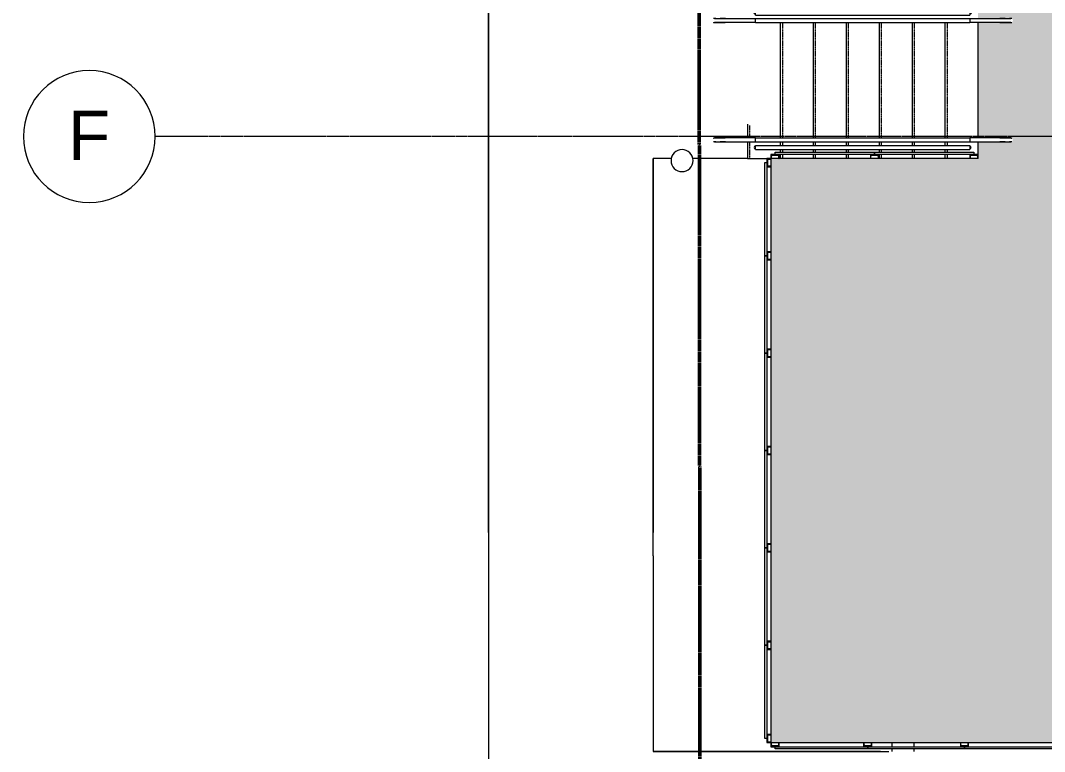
# Model space of a CAD drawing. Header units: inches. Extents: x -4235 to -464, y 9706 to 12463.
# Drawn here: x -4234.8 to -3861.6, y 9943.2 to 10209.4 of the extents above; entities that cross this region are included whole.
import ezdxf

# ---------------------------------------------------------------- set-up
doc = ezdxf.new("R2010")
doc.units = ezdxf.units.IN
doc.header["$MEASUREMENT"] = 0
for name, pattern in [('Double Dash 3_8_', [1, 0.375, -0.125, 0.125, -0.125, 0.125, -0.125]), ('Grid Line 1_2_', [0.875, 0.5, -0.125, 0.125, -0.125]), ('Overhead 1_16_', [0.101562, 0.0625, -0.039062])]:
    doc.linetypes.add(name, pattern=pattern)
for name, color, linetype, lineweight in [('0-1', 7, 'Continuous', 5), ('A-FLOR-4', 192, 'Continuous', 9), ('A-FLOR-HRAL', 11, 'Continuous', 9), ('A-FLOR-PATT-2', 9, 'Continuous', 9), ('A-GLAZ-CURT', 52, 'Continuous', 9), ('A-GLAZ-CWMG', 51, 'Continuous', 9), ('C-PROP-LINE', 91, 'Double Dash 3_8_', 50), ('C-TOPO-2', 250, 'Continuous', 9), ('E-LITE-EQPM', 33, 'Continuous', 9), ('S-GRID-1', 1, 'Grid Line 1_2_', 9), ('S-GRID-IDEN', 1, 'Continuous', 9), ('S-STRS', 31, 'Continuous', 9), ('S-STRS-5', 31, 'Overhead 1_16_', 9)]:
    doc.layers.add(name, color=color, linetype=linetype, lineweight=lineweight)
doc.styles.add('Arial_1', font='arial.ttf', dxfattribs={"height": 18})

# ---------------------------------------------------------------- blocks, each defined once
blk = doc.blocks.new('CTR  - Topography_rvt-1-BACKGROUND - 1ST FLOOR')
at = {"layer": 'C-TOPO-2'}
for p, q in [((-4064.23, 10230.78), (-4064.23, 10199.67)), ((-4064.23, 10199.67), (-4064.23, 10230.78)), ((-4064.23, 10199.67), (-4064.23, 10106.95)), ((-4064.23, 10106.95), (-4064.23, 10199.67)), ((-3997.61, 10159.19), (-4004.23, 10159.19)), ((-4004.23, 10028.36), (-4004.23, 10159.19)), ((-3997.61, 10159.19), (-4004.23, 10159.19)), ((-4004.23, 10159.19), (-4004.23, 10028.36)), ((-3969.92, 10159.19), (-3989.82, 10159.19)), ((-3969.92, 10159.19), (-3989.82, 10159.19)), ((-4064.23, 10106.95), (-4064.23, 10022.96)), ((-4064.23, 10022.96), (-4064.23, 10106.95)), ((-4004.23, 10028.36), (-4004.23, 10022.96)), ((-4004.23, 10022.96), (-4004.23, 10028.36)), ((-4064.23, 10022.96), (-4064.23, 9932.52)), ((-4064.23, 10022.96), (-4064.23, 9932.52)), ((-4004.23, 10014.41), (-4004.23, 10022.96)), ((-4004.23, 10014.41), (-4004.23, 10022.96)), ((-4004.23, 10014.41), (-4004.23, 9943.19)), ((-4004.23, 10014.41), (-4004.23, 9943.19)), ((-3917.32, 9946.44), (-3917.32, 9946.04)), ((-3917.32, 9946.04), (-3917.32, 9944.94)), ((-3917.32, 9944.19), (-3917.32, 9943.19)), ((-3909.32, 9946.44), (-3909.32, 9944.94)), ((-3909.32, 9944.19), (-3909.32, 9943.19)), ((-3993.16, 9943.19), (-4004.23, 9943.19)), ((-4004.23, 9943.19), (-3993.16, 9943.19)), ((-3993.16, 9943.19), (-3921.46, 9943.19)), ((-3921.46, 9943.19), (-3993.16, 9943.19)), ((-3921.46, 9943.19), (-3918.32, 9943.19)), ((-3921.46, 9943.19), (-3918.32, 9943.19))]:
    blk.add_line(p, q, dxfattribs=at)
blk = doc.blocks.new('Pathway_Cooper_McGraw-Edison _BSC-BRC_Round - Pathway_Cooper_McGraw-Edison _BSC-BRC_Round-2028611-BACKGROUND - 1ST FLOOR')
at = {"layer": 'E-LITE-EQPM'}
for start, end in [(360, 180), (180, 360)]:
    blk.add_arc((0, 0), 4, start, end, dxfattribs=at)
blk = doc.blocks.new('Railing - 1_-2835141-BACKGROUND - 1ST FLOOR')
at = {"layer": 'A-FLOR-HRAL'}
for p, q in [((2, 11), (2, 0)), ((3.5, 0), (3.5, 11))]:
    blk.add_line(p, q, dxfattribs=at)
at = {"layer": 'A-FLOR-HRAL', "flags": 128}
for points in [[(2, 15), (2, 15.03), (2, 15.06), (2.01, 15.09), (2.01, 15.12), (2.01, 15.15), (2.02, 15.18), (2.03, 15.21), (2.04, 15.24), (2.05, 15.26), (2.06, 15.29), (2.07, 15.32), (2.08, 15.35)], [(2, 15), (2, 15), (2, 14.99), (2, 14.97), (2, 14.95), (2, 14.92), (2, 14.89), (2, 14.84), (2, 14.8), (2, 14.74), (2, 14.68), (2, 14.62), (2, 14.55), (2, 14.47), (2, 14.39), (2, 14.3), (2, 14.21), (2, 14.11), (2, 14.01), (2, 13.9), (2, 13.79), (2, 13.67), (2, 13.55), (2, 13.42), (2, 13.29), (2, 13.16), (2, 13.02), (2, 12.89), (2, 12.74), (2, 12.6), (2, 12.45), (2, 12.3), (2, 12.15), (2, 11.99), (2, 11.84), (2, 11.68), (2, 11.52), (2, 11.36), (2, 11.2), (2, 11.04), (2, 11)], [(2, 14.53), (2, 14.6), (2, 14.67), (2, 14.73), (2, 14.78), (2, 14.83), (2, 14.87), (2, 14.91), (2, 14.94), (2, 14.97), (2, 14.98), (2, 14.99), (2, 15), (2, 15)], [(3.41, 15.35), (3.43, 15.33), (3.44, 15.3), (3.45, 15.27), (3.46, 15.24), (3.47, 15.22), (3.48, 15.19), (3.48, 15.16), (3.49, 15.13), (3.49, 15.1), (3.5, 15.07), (3.5, 15.04), (3.5, 15.01), (3.5, 15)], [(3.5, 11), (3.5, 11.16), (3.5, 11.32), (3.5, 11.48), (3.5, 11.64), (3.5, 11.79), (3.5, 11.95), (3.5, 12.11), (3.5, 12.26), (3.5, 12.41), (3.5, 12.56), (3.5, 12.7), (3.5, 12.85), (3.5, 12.99), (3.5, 13.12), (3.5, 13.26), (3.5, 13.39), (3.5, 13.52), (3.5, 13.64), (3.5, 13.76), (3.5, 13.87), (3.5, 13.98), (3.5, 14.08), (3.5, 14.18), (3.5, 14.28), (3.5, 14.37), (3.5, 14.45), (3.5, 14.53), (3.5, 14.6), (3.5, 14.67), (3.5, 14.73), (3.5, 14.78), (3.5, 14.83), (3.5, 14.87), (3.5, 14.91), (3.5, 14.94), (3.5, 14.97), (3.5, 14.98), (3.5, 14.99), (3.5, 15), (3.5, 15)], [(3.5, 15), (3.5, 15), (3.5, 14.99), (3.5, 14.97), (3.5, 14.95), (3.5, 14.92), (3.5, 14.89), (3.5, 14.84), (3.5, 14.8), (3.5, 14.74), (3.5, 14.68), (3.5, 14.62), (3.5, 14.55), (3.5, 14.47), (3.5, 14.39), (3.5, 14.3), (3.5, 14.21), (3.5, 14.11), (3.5, 14.01), (3.5, 13.9), (3.5, 13.79), (3.5, 13.67), (3.5, 13.55), (3.5, 13.42), (3.5, 13.29), (3.5, 13.16), (3.5, 13.02), (3.5, 12.89), (3.5, 12.74), (3.5, 12.6), (3.5, 12.45), (3.5, 12.3), (3.5, 12.15), (3.5, 11.99), (3.5, 11.84), (3.5, 11.68), (3.5, 11.52), (3.5, 11.36), (3.5, 11.2), (3.5, 11.04)], [(2, 11), (2, 11.16), (2, 11.32), (2, 11.48), (2, 11.64), (2, 11.79), (2, 11.95), (2, 12.11), (2, 12.26), (2, 12.41), (2, 12.56), (2, 12.7), (2, 12.85), (2, 12.94)]]:
    blk.add_lwpolyline(points, dxfattribs=at)
at = {"layer": 'A-FLOR-HRAL'}
blk.add_arc((0, 0), 0.5, 360, 180, dxfattribs=at)
blk = doc.blocks.new('Railing - 1_-2853447-BACKGROUND - 1ST FLOOR')
at = {"layer": 'A-FLOR-HRAL'}
for p, q in [((2, 0), (2, -11)), ((3.5, -11), (3.5, 0))]:
    blk.add_line(p, q, dxfattribs=at)
at = {"layer": 'A-FLOR-HRAL', "flags": 128}
for points in [[(2, -11), (2, -11.16), (2, -11.32), (2, -11.48), (2, -11.64), (2, -11.79), (2, -11.95), (2, -12.11), (2, -12.26), (2, -12.41), (2, -12.56), (2, -12.7), (2, -12.85), (2, -12.99), (2, -13.12), (2, -13.26), (2, -13.39), (2, -13.52), (2, -13.64), (2, -13.76), (2, -13.87), (2, -13.98), (2, -14.08), (2, -14.18), (2, -14.28), (2, -14.37), (2, -14.45), (2, -14.53), (2, -14.6), (2, -14.67), (2, -14.73), (2, -14.78), (2, -14.83), (2, -14.87), (2, -14.91), (2, -14.94), (2, -14.97), (2, -14.98), (2, -14.99), (2, -15), (2, -15)], [(2, -12.94), (2, -12.89), (2, -12.74), (2, -12.6), (2, -12.45), (2, -12.3), (2, -12.15), (2, -11.99), (2, -11.84), (2, -11.68), (2, -11.52), (2, -11.36), (2, -11.2), (2, -11.04)], [(3.5, -11), (3.5, -11.16), (3.5, -11.32), (3.5, -11.48), (3.5, -11.64), (3.5, -11.79), (3.5, -11.95), (3.5, -12.11), (3.5, -12.26), (3.5, -12.41), (3.5, -12.56), (3.5, -12.7), (3.5, -12.85), (3.5, -12.99), (3.5, -13.12), (3.5, -13.26), (3.5, -13.39), (3.5, -13.52), (3.5, -13.64), (3.5, -13.76), (3.5, -13.87), (3.5, -13.98), (3.5, -14.08), (3.5, -14.18), (3.5, -14.28), (3.5, -14.37), (3.5, -14.45), (3.5, -14.53), (3.5, -14.6), (3.5, -14.67), (3.5, -14.73), (3.5, -14.78), (3.5, -14.83), (3.5, -14.87), (3.5, -14.91), (3.5, -14.94), (3.5, -14.97), (3.5, -14.98), (3.5, -14.99), (3.5, -15), (3.5, -15)], [(3.5, -15), (3.5, -15), (3.5, -14.99), (3.5, -14.97), (3.5, -14.95), (3.5, -14.92), (3.5, -14.89), (3.5, -14.84), (3.5, -14.8), (3.5, -14.74), (3.5, -14.68), (3.5, -14.62), (3.5, -14.55), (3.5, -14.47), (3.5, -14.39), (3.5, -14.3), (3.5, -14.21), (3.5, -14.11), (3.5, -14.01), (3.5, -13.9), (3.5, -13.79), (3.5, -13.67), (3.5, -13.55), (3.5, -13.42), (3.5, -13.29), (3.5, -13.16), (3.5, -13.02), (3.5, -12.89), (3.5, -12.74), (3.5, -12.6), (3.5, -12.45), (3.5, -12.3), (3.5, -12.15), (3.5, -11.99), (3.5, -11.84), (3.5, -11.68), (3.5, -11.52), (3.5, -11.36), (3.5, -11.2), (3.5, -11.04), (3.5, -11)], [(2, -15), (2, -15), (2, -14.99), (2, -14.97), (2, -14.95), (2, -14.92), (2, -14.89), (2, -14.84), (2, -14.8), (2, -14.74), (2, -14.68), (2, -14.62), (2, -14.55), (2, -14.5)], [(2.07, -15.33), (2.06, -15.3), (2.05, -15.27), (2.04, -15.24), (2.03, -15.22), (2.02, -15.19), (2.02, -15.16), (2.01, -15.13), (2.01, -15.1), (2, -15.07), (2, -15.04), (2, -15.01), (2, -15)], [(3.5, -15), (3.5, -15.03), (3.5, -15.06), (3.49, -15.09), (3.49, -15.12), (3.49, -15.15), (3.48, -15.18), (3.47, -15.21), (3.46, -15.24), (3.45, -15.26), (3.44, -15.29), (3.43, -15.32), (3.42, -15.35)]]:
    blk.add_lwpolyline(points, dxfattribs=at)
at = {"layer": 'A-FLOR-HRAL'}
blk.add_arc((0, 0), 0.5, 180, 360, dxfattribs=at)
blk = doc.blocks.new('Railing - Railing-2750314-BACKGROUND - 1ST FLOOR')
at = {"layer": 'A-FLOR-HRAL'}
for p, q in [((-3966.92, 10166.69), (-3888.92, 10166.69)), ((-3966.92, 10165.19), (-3966.92, 10166.69)), ((-3966.92, 10165.19), (-3888.92, 10165.19)), ((-3966.92, 10163.94), (-3888.92, 10163.94)), ((-3966.92, 10162.44), (-3966.92, 10163.94)), ((-3888.92, 10166.69), (-3888.92, 10165.19)), ((-3888.92, 10163.94), (-3888.92, 10162.44)), ((-3966.92, 10162.44), (-3888.92, 10162.44))]:
    blk.add_line(p, q, dxfattribs=at)
at = {"rotation": 90}
for name, p in [('Railing - 1_-2835141-BACKGROUND - 1ST FLOOR', (-3966.92, 10163.19)), ('Railing - 1_-2853447-BACKGROUND - 1ST FLOOR', (-3888.92, 10163.19))]:
    blk.add_blockref(name, p, dxfattribs=at)
blk = doc.blocks.new('Railing - Railing-2755816-BACKGROUND - 1ST FLOOR')
at = {"layer": 'A-FLOR-HRAL'}
for p, q in [((-3966.92, 10212.94), (-3888.92, 10212.94)), ((-3966.92, 10211.44), (-3966.92, 10212.94)), ((-3888.92, 10212.94), (-3888.92, 10211.44)), ((-3966.92, 10211.44), (-3888.92, 10211.44)), ((-3966.92, 10210.19), (-3888.92, 10210.19)), ((-3966.92, 10208.69), (-3966.92, 10210.19)), ((-3966.92, 10208.69), (-3888.92, 10208.69)), ((-3888.92, 10210.19), (-3888.92, 10208.69))]:
    blk.add_line(p, q, dxfattribs=at)
at = {"extrusion": (0, 0, -1), "zscale": -1, "rotation": 270}
for name, p in [('Railing - 1_-2835141-BACKGROUND - 1ST FLOOR', (3966.92, 10212.19)), ('Railing - 1_-2853447-BACKGROUND - 1ST FLOOR', (3888.92, 10212.19))]:
    blk.add_blockref(name, p, dxfattribs=at)
blk = doc.blocks.new('Horizontal_Siding - Horizontal_Siding-2854973-BACKGROUND - 1ST FLOOR')
at = {"layer": 'A-GLAZ-CURT'}
for p, q in [((-18.11875, 2.25), (18.11875, 2.25)), ((-18.11875, 1.5), (-18.11875, 2.25)), ((16.61875, 1.5), (-16.61875, 1.5)), ((18.11875, 2.25), (18.11875, 1.5))]:
    blk.add_line(p, q, dxfattribs=at)
blk = doc.blocks.new('Rectangular Mullion - RAILING POST-2666422-BACKGROUND - 1ST FLOOR')
at = {"layer": 'A-GLAZ-CWMG'}
for p, q in [((-1.5, -1.5), (-1.5, 0)), ((1.5, 0), (1.5, -1.5)), ((1.5, -1.5), (-1.5, -1.5)), ((-1.29, -0.21), (-1.22, -1.18)), ((-1.22, -1.18), (1.22, -1.18)), ((1.22, -1.18), (1.29, -0.21))]:
    blk.add_line(p, q, dxfattribs=at)
for centre, radius, start, end in [((-1.5, -0.21), 0.211, 359.472, 90), ((1.5, -0.21), 0.21, 90, 180.528)]:
    blk.add_arc(centre, radius, start, end, dxfattribs=at)
blk = doc.blocks.new('Rectangular Mullion - RAILING POST-2680134-BACKGROUND - 1ST FLOOR')
at = {"layer": 'A-GLAZ-CWMG'}
for p, q in [((-3, -1.5), (-3, 0)), ((0, 0), (0, -1.5)), ((0, -1.5), (-3, -1.5)), ((-2.79, -0.21), (-2.72, -1.18)), ((-2.72, -1.18), (-0.28, -1.18)), ((-0.28, -1.18), (-0.21, -0.21))]:
    blk.add_line(p, q, dxfattribs=at)
for centre, start, end in [((-3, -0.21), 359.472, 90), ((0, -0.21), 90, 180.528)]:
    blk.add_arc(centre, 0.21, start, end, dxfattribs=at)
blk = doc.blocks.new('Rectangular Mullion - RAILING POST-2806288-BACKGROUND - 1ST FLOOR')
at = {"layer": 'A-GLAZ-CWMG'}
for p, q in [((-3, 0), (-3, -1.5)), ((0, -1.5), (0, 0)), ((-3, -1.5), (0, -1.5)), ((-2.72, -1.18), (-2.79, -0.21)), ((-0.28, -1.18), (-2.72, -1.18)), ((-0.21, -0.21), (-0.28, -1.18))]:
    blk.add_line(p, q, dxfattribs=at)
for centre, radius, start, end in [((-3, -0.21), 0.211, 359.472, 90), ((0, -0.21), 0.21, 90, 180.528)]:
    blk.add_arc(centre, radius, start, end, dxfattribs=at)
blk = doc.blocks.new('Rectangular Mullion - RAILING POST-2833646-BACKGROUND - 1ST FLOOR')
at = {"layer": 'A-GLAZ-CWMG'}
for p, q in [((0, 1.5), (-3, 1.5)), ((-3, 1.5), (-3, 0)), ((-2.79, 0.21), (-2.72, 1.18)), ((-2.72, 1.18), (-0.28, 1.18)), ((-0.28, 1.18), (-0.21, 0.21)), ((0, 0), (0, 1.5))]:
    blk.add_line(p, q, dxfattribs=at)
for centre, start, end in [((-3, 0.21), 270, 0.528), ((0, 0.21), 179.472, 270)]:
    blk.add_arc(centre, 0.21, start, end, dxfattribs=at)
blk = doc.blocks.new('Horizontal_Siding - Horizontal_Siding-2855039-BACKGROUND - 1ST FLOOR')
at = {"layer": 'A-GLAZ-CURT'}
for p, q in [((-16.98, -2.25), (-16.98, -1.5)), ((16.98, -2.25), (-16.98, -2.25)), ((-15.48, -1.5), (15.48, -1.5)), ((16.98, -1.5), (16.98, -2.25))]:
    blk.add_line(p, q, dxfattribs=at)
blk = doc.blocks.new('Horizontal_Siding - Horizontal_Siding-2855040-BACKGROUND - 1ST FLOOR')
at = {"layer": 'A-GLAZ-CURT'}
for p, q in [((-17.73, -2.25), (-17.73, -1.5)), ((17.73, -2.25), (-17.73, -2.25)), ((-16.23, -1.5), (16.23, -1.5)), ((17.73, -1.5), (17.73, -2.25))]:
    blk.add_line(p, q, dxfattribs=at)
blk = doc.blocks.new('Rectangular Mullion - RAILING POST-2833645-BACKGROUND - 1ST FLOOR')
at = {"layer": 'A-GLAZ-CWMG'}
for p, q in [((-1.5, 1.5), (1.5, 1.5)), ((-1.5, 0), (-1.5, 1.5)), ((-1.22, 1.18), (-1.29, 0.21)), ((1.22, 1.18), (-1.22, 1.18)), ((1.29, 0.21), (1.22, 1.18)), ((1.5, 1.5), (1.5, 0))]:
    blk.add_line(p, q, dxfattribs=at)
for centre, radius, start, end in [((-1.5, 0.21), 0.21, 270, 0.528), ((1.5, 0.21), 0.211, 179.472, 270)]:
    blk.add_arc(centre, radius, start, end, dxfattribs=at)
blk = doc.blocks.new('Rectangular Mullion - RAILING POST-2833647-BACKGROUND - 1ST FLOOR')
at = {"layer": 'A-GLAZ-CWMG'}
for p, q in [((-3, 1.5), (0, 1.5)), ((-3, 0), (-3, 1.5)), ((-2.72, 1.18), (-2.79, 0.21)), ((-0.28, 1.18), (-2.72, 1.18)), ((-0.21, 0.21), (-0.28, 1.18)), ((0, 1.5), (0, 0))]:
    blk.add_line(p, q, dxfattribs=at)
for centre, radius, start, end in [((-3, 0.21), 0.21, 270, 0.528), ((0, 0.21), 0.211, 179.472, 270)]:
    blk.add_arc(centre, radius, start, end, dxfattribs=at)
blk = doc.blocks.new('Horizontal_Siding - Horizontal_Siding-2854963-BACKGROUND - 1ST FLOOR')
at = {"layer": 'A-GLAZ-CURT'}
for p, q in [((-17.62, 2.25), (17.62, 2.25)), ((-17.62, 1.5), (-17.62, 2.25)), ((16.12, 1.5), (-16.12, 1.5)), ((17.62, 2.25), (17.62, 1.5))]:
    blk.add_line(p, q, dxfattribs=at)
blk = doc.blocks.new('Horizontal_Siding - Horizontal_Siding-2854962-BACKGROUND - 1ST FLOOR')
at = {"layer": 'A-GLAZ-CURT'}
for p, q in [((-16.88, 2.25), (16.88, 2.25)), ((-16.88, 1.5), (-16.88, 2.25)), ((15.38, 1.5), (-15.38, 1.5)), ((16.88, 2.25), (16.88, 1.5))]:
    blk.add_line(p, q, dxfattribs=at)
blk = doc.blocks.new('Rectangular Mullion - RAILING POST-2831811-BACKGROUND - 1ST FLOOR')
at = {"layer": 'A-GLAZ-CWMG'}
for p, q in [((-1.5, -1.5), (-1.5, 0)), ((1.5, 0), (1.5, -1.5)), ((1.5, -1.5), (-1.5, -1.5)), ((-1.29, -0.21), (-1.22, -1.18)), ((-1.22, -1.18), (1.22, -1.18)), ((1.22, -1.18), (1.29, -0.21))]:
    blk.add_line(p, q, dxfattribs=at)
for centre, radius, start, end in [((-1.5, -0.21), 0.211, 359.472, 90), ((1.5, -0.21), 0.21, 90, 180.528)]:
    blk.add_arc(centre, radius, start, end, dxfattribs=at)
blk = doc.blocks.new('Rectangular Mullion - RAILING POST-2831813-BACKGROUND - 1ST FLOOR')
at = {"layer": 'A-GLAZ-CWMG'}
for p, q in [((-3, -1.5), (-3, 0)), ((0, 0), (0, -1.5)), ((0, -1.5), (-3, -1.5)), ((-2.79, -0.21), (-2.72, -1.18)), ((-2.72, -1.18), (-0.28, -1.18)), ((-0.28, -1.18), (-0.21, -0.21))]:
    blk.add_line(p, q, dxfattribs=at)
for centre, start, end in [((-3, -0.21), 359.472, 90), ((0, -0.21), 90, 180.528)]:
    blk.add_arc(centre, 0.21, start, end, dxfattribs=at)
blk = doc.blocks.new('Family - ___-1878357-BACKGROUND - 1ST FLOOR')
at = {"layer": 'C-PROP-LINE'}
for p, q in [((-3989.42, 12089.69), (-3987.26, 10009.09)), ((-3987.26, 10009.09), (-3987.23, 9980.19)), ((-3987.23, 9980.19), (-3987.01, 9767.34))]:
    blk.add_line(p, q, dxfattribs=at)
blk = doc.blocks.new('Grid - Grid Head - Circle-50561-BACKGROUND - 1ST FLOOR')
at = {"layer": 'S-GRID-IDEN'}
for start, end in [(360, 180), (180, 360)]:
    blk.add_arc((0, 0), 0.25, start, end, dxfattribs=at)

msp = doc.modelspace()

# ---------------------------------------------------------------- hatches: boundary and pattern name
at = {"layer": 'A-FLOR-PATT-2'}
h = msp.add_hatch(dxfattribs=at)
h.set_pattern_fill('FP_13', color=256, style=0, pattern_type=2)
h.set_pattern_definition([(0, (-2997.02, 11101.99), (-120, 76.8), [0.392, -119.607]), (0, (-2997.02, 11102.386), (-120, 76.8), [0.392, -119.607]), (0, (-2997.02, 11111.59), (-120, 76.8), [0.392, -119.607]), (0, (-2997.02, 11111.986), (-120, 76.8), [0.392, -119.607]), (0, (-2997.02, 11121.19), (-120, 76.8), [0.392, -119.607]), (0, (-2997.02, 11121.586), (-120, 76.8), [0.392, -119.607]), (0, (-2997.02, 11130.79), (-120, 76.8), [0.392, -119.607]), (0, (-2997.02, 11131.186), (-120, 76.8), [0.392, -119.607]), (0, (-2997.02, 11140.39), (-120, 76.8), [0.392, -119.607]), (0, (-2997.02, 11140.786), (-120, 76.8), [0.392, -119.607]), (0, (-2997.02, 11149.99), (-120, 76.8), [0.392, -119.607]), (0, (-2997.02, 11150.386), (-120, 76.8), [0.392, -119.607]), (0, (-2997.02, 11159.59), (-120, 76.8), [0.392, -119.607]), (0, (-2997.02, 11159.986), (-120, 76.8), [0.392, -119.607]), (0, (-2997.02, 11169.19), (-120, 76.8), [0.392, -119.607]), (0, (-2997.02, 11169.586), (-120, 76.8), [0.392, -119.607]), (0, (-2977.02, 11101.99), (-120, 76.8), [0.392, -119.607]), (0, (-2977.02, 11102.386), (-120, 76.8), [0.392, -119.607]), (0, (-2977.02, 11111.59), (-120, 76.8), [0.392, -119.607]), (0, (-2977.02, 11111.986), (-120, 76.8), [0.392, -119.607]), (0, (-2977.02, 11121.19), (-120, 76.8), [0.392, -119.607]), (0, (-2977.02, 11121.586), (-120, 76.8), [0.392, -119.607]), (0, (-2977.02, 11130.79), (-120, 76.8), [0.392, -119.607]), (0, (-2977.02, 11131.186), (-120, 76.8), [0.392, -119.607]), (0, (-2977.02, 11140.39), (-120, 76.8), [0.392, -119.607]), (0, (-2977.02, 11140.786), (-120, 76.8), [0.392, -119.607]), (0, (-2977.02, 11149.99), (-120, 76.8), [0.392, -119.607]), (0, (-2977.02, 11150.386), (-120, 76.8), [0.392, -119.607]), (0, (-2977.02, 11159.59), (-120, 76.8), [0.392, -119.607]), (0, (-2977.02, 11159.986), (-120, 76.8), [0.392, -119.607]), (0, (-2977.02, 11169.19), (-120, 76.8), [0.392, -119.607]), (0, (-2977.02, 11169.586), (-120, 76.8), [0.392, -119.607]), (0, (-2957.02, 11101.99), (-120, 76.8), [0.392, -119.607]), (0, (-2957.02, 11102.386), (-120, 76.8), [0.392, -119.607]), (0, (-2957.02, 11111.59), (-120, 76.8), [0.392, -119.607]), (0, (-2957.02, 11111.986), (-120, 76.8), [0.392, -119.607]), (0, (-2957.02, 11121.19), (-120, 76.8), [0.392, -119.607]), (0, (-2957.02, 11121.586), (-120, 76.8), [0.392, -119.607]), (0, (-2957.02, 11130.79), (-120, 76.8), [0.392, -119.607]), (0, (-2957.02, 11131.186), (-120, 76.8), [0.392, -119.607]), (0, (-2957.02, 11140.39), (-120, 76.8), [0.392, -119.607]), (0, (-2957.02, 11140.786), (-120, 76.8), [0.392, -119.607]), (0, (-2957.02, 11149.99), (-120, 76.8), [0.392, -119.607]), (0, (-2957.02, 11150.386), (-120, 76.8), [0.392, -119.607]), (0, (-2957.02, 11159.59), (-120, 76.8), [0.392, -119.607]), (0, (-2957.02, 11159.986), (-120, 76.8), [0.392, -119.607]), (0, (-2957.02, 11169.19), (-120, 76.8), [0.392, -119.607]), (0, (-2957.02, 11169.586), (-120, 76.8), [0.392, -119.607]), (0, (-2937.02, 11101.99), (-120, 76.8), [0.392, -119.607]), (0, (-2937.02, 11102.386), (-120, 76.8), [0.392, -119.607]), (0, (-2937.02, 11111.59), (-120, 76.8), [0.392, -119.607]), (0, (-2937.02, 11111.986), (-120, 76.8), [0.392, -119.607]), (0, (-2937.02, 11121.19), (-120, 76.8), [0.392, -119.607]), (0, (-2937.02, 11121.586), (-120, 76.8), [0.392, -119.607]), (0, (-2937.02, 11130.79), (-120, 76.8), [0.392, -119.607]), (0, (-2937.02, 11131.186), (-120, 76.8), [0.392, -119.607]), (0, (-2937.02, 11140.39), (-120, 76.8), [0.392, -119.607]), (0, (-2937.02, 11140.786), (-120, 76.8), [0.392, -119.607]), (0, (-2937.02, 11149.99), (-120, 76.8), [0.392, -119.607]), (0, (-2937.02, 11150.386), (-120, 76.8), [0.392, -119.607]), (0, (-2937.02, 11159.59), (-120, 76.8), [0.392, -119.607]), (0, (-2937.02, 11159.986), (-120, 76.8), [0.392, -119.607]), (0, (-2937.02, 11169.19), (-120, 76.8), [0.392, -119.607]), (0, (-2937.02, 11169.586), (-120, 76.8), [0.392, -119.607]), (0, (-2917.02, 11101.99), (-120, 76.8), [0.392, -119.607]), (0, (-2917.02, 11102.386), (-120, 76.8), [0.392, -119.607]), (0, (-2917.02, 11111.59), (-120, 76.8), [0.392, -119.607]), (0, (-2917.02, 11111.986), (-120, 76.8), [0.392, -119.607]), (0, (-2917.02, 11121.19), (-120, 76.8), [0.392, -119.607]), (0, (-2917.02, 11121.586), (-120, 76.8), [0.392, -119.607]), (0, (-2917.02, 11130.79), (-120, 76.8), [0.392, -119.607]), (0, (-2917.02, 11131.186), (-120, 76.8), [0.392, -119.607]), (0, (-2917.02, 11140.39), (-120, 76.8), [0.392, -119.607]), (0, (-2917.02, 11140.786), (-120, 76.8), [0.392, -119.607]), (0, (-2917.02, 11149.99), (-120, 76.8), [0.392, -119.607]), (0, (-2917.02, 11150.386), (-120, 76.8), [0.392, -119.607]), (0, (-2917.02, 11159.59), (-120, 76.8), [0.392, -119.607]), (0, (-2917.02, 11159.986), (-120, 76.8), [0.392, -119.607]), (0, (-2917.02, 11169.19), (-120, 76.8), [0.392, -119.607]), (0, (-2917.02, 11169.586), (-120, 76.8), [0.392, -119.607]), (0, (-2897.02, 11101.99), (-120, 76.8), [0.392, -119.607]), (0, (-2897.02, 11102.386), (-120, 76.8), [0.392, -119.607]), (0, (-2897.02, 11111.59), (-120, 76.8), [0.392, -119.607]), (0, (-2897.02, 11111.986), (-120, 76.8), [0.392, -119.607]), (0, (-2897.02, 11121.19), (-120, 76.8), [0.392, -119.607]), (0, (-2897.02, 11121.586), (-120, 76.8), [0.392, -119.607]), (0, (-2897.02, 11130.79), (-120, 76.8), [0.392, -119.607]), (0, (-2897.02, 11131.186), (-120, 76.8), [0.392, -119.607]), (0, (-2897.02, 11140.39), (-120, 76.8), [0.392, -119.607]), (0, (-2897.02, 11140.786), (-120, 76.8), [0.392, -119.607]), (0, (-2897.02, 11149.99), (-120, 76.8), [0.392, -119.607]), (0, (-2897.02, 11150.386), (-120, 76.8), [0.392, -119.607]), (0, (-2897.02, 11159.59), (-120, 76.8), [0.392, -119.607]), (0, (-2897.02, 11159.986), (-120, 76.8), [0.392, -119.607]), (0, (-2897.02, 11169.19), (-120, 76.8), [0.392, -119.607]), (0, (-2897.02, 11169.586), (-120, 76.8), [0.392, -119.607]), (90, (-3003.47, 11116.59), (-120, 7e-15), [9.6, -67.2]), (90, (-2997.02, 11101.99), (-120, 7e-15), [0.392, -76.407]), (90, (-2997.02, 11111.59), (-120, 7e-15), [0.392, -76.407]), (90, (-2997.02, 11121.19), (-120, 7e-15), [0.392, -76.407]), (90, (-2997.02, 11130.79), (-120, 7e-15), [0.392, -76.407]), (90, (-2997.02, 11140.39), (-120, 7e-15), [0.392, -76.407]), (90, (-2997.02, 11149.99), (-120, 7e-15), [0.392, -76.407]), (90, (-2997.02, 11159.59), (-120, 7e-15), [0.392, -76.407]), (90, (-2997.02, 11169.19), (-120, 7e-15), [0.392, -76.407]), (90, (-2996.63, 11101.99), (-120, 7e-15), [0.392, -76.407]), (90, (-2996.63, 11111.59), (-120, 7e-15), [0.392, -76.407]), (90, (-2996.63, 11121.19), (-120, 7e-15), [0.392, -76.407]), (90, (-2996.63, 11130.79), (-120, 7e-15), [0.392, -76.407]), (90, (-2996.63, 11140.39), (-120, 7e-15), [0.392, -76.407]), (90, (-2996.63, 11149.99), (-120, 7e-15), [0.392, -76.407]), (90, (-2996.63, 11159.59), (-120, 7e-15), [0.392, -76.407]), (90, (-2996.63, 11169.19), (-120, 7e-15), [0.392, -76.407]), (90, (-2987.32, 11135.79), (-120, 7e-15), [9.6, -67.2]), (90, (-2987.32, 11164.59), (-120, 7e-15), [9.6, -67.2]), (90, (-2977.02, 11101.99), (-120, 7e-15), [0.392, -76.407]), (90, (-2977.02, 11111.59), (-120, 7e-15), [0.392, -76.407]), (90, (-2977.02, 11121.19), (-120, 7e-15), [0.392, -76.407]), (90, (-2977.02, 11130.79), (-120, 7e-15), [0.392, -76.407]), (90, (-2977.02, 11140.39), (-120, 7e-15), [0.392, -76.407]), (90, (-2977.02, 11149.99), (-120, 7e-15), [0.392, -76.407]), (90, (-2977.02, 11159.59), (-120, 7e-15), [0.392, -76.407]), (90, (-2977.02, 11169.19), (-120, 7e-15), [0.392, -76.407]), (90, (-2976.63, 11101.99), (-120, 7e-15), [0.392, -76.407]), (90, (-2976.63, 11111.59), (-120, 7e-15), [0.392, -76.407]), (90, (-2976.63, 11121.19), (-120, 7e-15), [0.392, -76.407]), (90, (-2976.63, 11130.79), (-120, 7e-15), [0.392, -76.407]), (90, (-2976.63, 11140.39), (-120, 7e-15), [0.392, -76.407]), (90, (-2976.63, 11149.99), (-120, 7e-15), [0.392, -76.407]), (90, (-2976.63, 11159.59), (-120, 7e-15), [0.392, -76.407]), (90, (-2976.63, 11169.19), (-120, 7e-15), [0.392, -76.407]), (90, (-2957.02, 11101.99), (-120, 7e-15), [0.392, -76.407]), (90, (-2957.02, 11111.59), (-120, 7e-15), [0.392, -76.407]), (90, (-2957.02, 11121.19), (-120, 7e-15), [0.392, -76.407]), (90, (-2957.02, 11130.79), (-120, 7e-15), [0.392, -76.407]), (90, (-2957.02, 11140.39), (-120, 7e-15), [0.392, -76.407]), (90, (-2957.02, 11149.99), (-120, 7e-15), [0.392, -76.407]), (90, (-2957.02, 11159.59), (-120, 7e-15), [0.392, -76.407]), (90, (-2957.02, 11169.19), (-120, 7e-15), [0.392, -76.407]), (90, (-2956.63, 11101.99), (-120, 7e-15), [0.392, -76.407]), (90, (-2956.63, 11111.59), (-120, 7e-15), [0.392, -76.407]), (90, (-2956.63, 11121.19), (-120, 7e-15), [0.392, -76.407]), (90, (-2956.63, 11130.79), (-120, 7e-15), [0.392, -76.407]), (90, (-2956.63, 11140.39), (-120, 7e-15), [0.392, -76.407]), (90, (-2956.63, 11149.99), (-120, 7e-15), [0.392, -76.407]), (90, (-2956.63, 11159.59), (-120, 7e-15), [0.392, -76.407]), (90, (-2956.63, 11169.19), (-120, 7e-15), [0.392, -76.407]), (90, (-2946.77, 11106.99), (-120, 7e-15), [9.6, -67.2]), (90, (-2946.77, 11145.39), (-120, 7e-15), [9.6, -67.2]), (90, (-2937.02, 11101.99), (-120, 7e-15), [0.392, -76.407]), (90, (-2937.02, 11111.59), (-120, 7e-15), [0.392, -76.407]), (90, (-2937.02, 11121.19), (-120, 7e-15), [0.392, -76.407]), (90, (-2937.02, 11130.79), (-120, 7e-15), [0.392, -76.407]), (90, (-2937.02, 11140.39), (-120, 7e-15), [0.392, -76.407]), (90, (-2937.02, 11149.99), (-120, 7e-15), [0.392, -76.407]), (90, (-2937.02, 11159.59), (-120, 7e-15), [0.392, -76.407]), (90, (-2937.02, 11169.19), (-120, 7e-15), [0.392, -76.407]), (90, (-2936.63, 11101.99), (-120, 7e-15), [0.392, -76.407]), (90, (-2936.63, 11111.59), (-120, 7e-15), [0.392, -76.407]), (90, (-2936.63, 11121.19), (-120, 7e-15), [0.392, -76.407]), (90, (-2936.63, 11130.79), (-120, 7e-15), [0.392, -76.407]), (90, (-2936.63, 11140.39), (-120, 7e-15), [0.392, -76.407]), (90, (-2936.63, 11149.99), (-120, 7e-15), [0.392, -76.407]), (90, (-2936.63, 11159.59), (-120, 7e-15), [0.392, -76.407]), (90, (-2936.63, 11169.19), (-120, 7e-15), [0.392, -76.407]), (90, (-2925.94, 11126.19), (-120, 7e-15), [9.6, -67.2]), (90, (-2917.02, 11101.99), (-120, 7e-15), [0.392, -76.407]), (90, (-2917.02, 11111.59), (-120, 7e-15), [0.392, -76.407]), (90, (-2917.02, 11121.19), (-120, 7e-15), [0.392, -76.407]), (90, (-2917.02, 11130.79), (-120, 7e-15), [0.392, -76.407]), (90, (-2917.02, 11140.39), (-120, 7e-15), [0.392, -76.407]), (90, (-2917.02, 11149.99), (-120, 7e-15), [0.392, -76.407]), (90, (-2917.02, 11159.59), (-120, 7e-15), [0.392, -76.407]), (90, (-2917.02, 11169.19), (-120, 7e-15), [0.392, -76.407]), (90, (-2916.63, 11101.99), (-120, 7e-15), [0.392, -76.407]), (90, (-2916.63, 11111.59), (-120, 7e-15), [0.392, -76.407]), (90, (-2916.63, 11121.19), (-120, 7e-15), [0.392, -76.407]), (90, (-2916.63, 11130.79), (-120, 7e-15), [0.392, -76.407]), (90, (-2916.63, 11140.39), (-120, 7e-15), [0.392, -76.407]), (90, (-2916.63, 11149.99), (-120, 7e-15), [0.392, -76.407]), (90, (-2916.63, 11159.59), (-120, 7e-15), [0.392, -76.407]), (90, (-2916.63, 11169.19), (-120, 7e-15), [0.392, -76.407]), (90, (-2905.27, 11097.39), (-120, 7e-15), [9.6, -67.2]), (90, (-2905.27, 11154.99), (-120, 7e-15), [9.6, -67.2]), (90, (-2897.02, 11101.99), (-120, 7e-15), [0.392, -76.407]), (90, (-2897.02, 11111.59), (-120, 7e-15), [0.392, -76.407]), (90, (-2897.02, 11121.19), (-120, 7e-15), [0.392, -76.407]), (90, (-2897.02, 11130.79), (-120, 7e-15), [0.392, -76.407]), (90, (-2897.02, 11140.39), (-120, 7e-15), [0.392, -76.407]), (90, (-2897.02, 11149.99), (-120, 7e-15), [0.392, -76.407]), (90, (-2897.02, 11159.59), (-120, 7e-15), [0.392, -76.407]), (90, (-2897.02, 11169.19), (-120, 7e-15), [0.392, -76.407]), (90, (-2896.63, 11101.99), (-120, 7e-15), [0.392, -76.407]), (90, (-2896.63, 11111.59), (-120, 7e-15), [0.392, -76.407]), (90, (-2896.63, 11121.19), (-120, 7e-15), [0.392, -76.407]), (90, (-2896.63, 11130.79), (-120, 7e-15), [0.392, -76.407]), (90, (-2896.63, 11140.39), (-120, 7e-15), [0.392, -76.407]), (90, (-2896.63, 11149.99), (-120, 7e-15), [0.392, -76.407]), (90, (-2896.63, 11159.59), (-120, 7e-15), [0.392, -76.407]), (90, (-2896.63, 11169.19), (-120, 7e-15), [0.392, -76.407]), (180, (-2892.324, 11097.39), (-120, 76.8), [120, 0, 0, 0]), (180, (-2892.324, 11106.99), (-120, 76.8), [120, 0, 0, 0]), (180, (-2892.324, 11116.59), (-120, 76.8), [120, 0, 0, 0]), (180, (-2892.324, 11126.19), (-120, 76.8), [120, 0, 0, 0]), (180, (-2892.324, 11135.79), (-120, 76.8), [120, 0, 0, 0]), (180, (-2892.324, 11145.39), (-120, 76.8), [120, 0, 0, 0]), (180, (-2892.324, 11154.99), (-120, 76.8), [120, 0, 0, 0]), (180, (-2892.324, 11164.59), (-120, 76.8), [120, 0, 0, 0])])
h.paths.add_polyline_path([(-3961.32, 9946.44), (-3829.32, 9946.44), (-3829.32, 10009.09), (-3831.82, 10009.09), (-3831.82, 10051.37), (-3832.45, 10051.37), (-3832.45, 10089.39), (-3831.82, 10089.39), (-3831.82, 10127.98), (-3832.45, 10127.98), (-3832.45, 10166), (-3831.82, 10166), (-3831.82, 10167.33), (-3832.73, 10167.33), (-3832.73, 10203.45), (-3831.82, 10203.45), (-3831.87, 10215.19), (-3885.92, 10215.19), (-3885.92, 10210.19), (-3873.73, 10210.16), (-3873.68, 10210.12), (-3873.48, 10210.04), (-3873.31, 10209.86), (-3873.22, 10209.68), (-3873.19, 10209.57), (-3873.19, 10209.3), (-3873.23, 10209.17), (-3873.33, 10209), (-3873.46, 10208.86), (-3873.55, 10208.79), (-3874.25, 10208.7), (-3874.86, 10208.69), (-3878.73, 10208.69), (-3885.92, 10208.69), (-3885.92, 10166.69), (-3873.84, 10166.66), (-3873.39, 10166.47), (-3873.23, 10166.2), (-3873.19, 10166.07), (-3873.2, 10165.78), (-3873.23, 10165.67), (-3873.37, 10165.44), (-3873.46, 10165.36), (-3873.61, 10165.28), (-3874.12, 10165.19), (-3875.72, 10165.19), (-3885.92, 10165.19), (-3885.92, 10160.69), (-3885.85, 10160.69), (-3885.85, 10159.19), (-3886.06, 10159.19), (-3961.32, 10159.19), (-3961.32, 9946.49)], flags=0)
h.paths.add_polyline_path([(-3885.92, 10818.99), (-3831.82, 10818.99), (-3831.82, 10857.77), (-3832.45, 10857.77), (-3832.45, 10895.79), (-3831.82, 10895.79), (-3831.82, 10901.49), (-3832.82, 10901.49), (-3832.82, 10930.49), (-3831.82, 10930.49), (-3831.82, 10973.54), (-3832.73, 10973.54), (-3832.73, 11009.66), (-3831.82, 11009.66), (-3831.82, 11011.18), (-3832.45, 11011.18), (-3832.45, 11011.61), (-3961.32, 11011.57), (-3961.28, 10874.99), (-3885.92, 10874.99), (-3885.92, 10868.99), (-3873.73, 10868.96), (-3873.68, 10868.92), (-3873.55, 10868.89), (-3873.31, 10868.66), (-3873.22, 10868.48), (-3873.19, 10868.37), (-3873.19, 10868.1), (-3873.23, 10867.97), (-3873.33, 10867.8), (-3873.46, 10867.66), (-3873.55, 10867.59), (-3874.25, 10867.5), (-3874.86, 10867.49), (-3878.73, 10867.49), (-3885.92, 10867.49), (-3885.92, 10825.49), (-3873.84, 10825.46), (-3873.39, 10825.27), (-3873.23, 10825), (-3873.19, 10824.87), (-3873.2, 10824.58), (-3873.23, 10824.47), (-3873.37, 10824.24), (-3873.46, 10824.16), (-3873.61, 10824.08), (-3874.12, 10823.99), (-3875.72, 10823.99), (-3885.92, 10823.99)], flags=0)
h.paths.add_polyline_path([(-3879.11, 12087.19), (-3831.82, 12087.19), (-3831.82, 12089.69), (-3712.62, 12089.69), (-3712.62, 12090.31), (-3674.6, 12090.31), (-3674.6, 12089.69), (-3673.59, 12089.69), (-3673.59, 12090.6), (-3637.46, 12090.6), (-3637.46, 12089.69), (-3631.32, 12089.69), (-3631.32, 12159.19), (-3636.32, 12159.19), (-3636.35, 12146.99), (-3636.39, 12146.94), (-3636.48, 12146.74), (-3636.64, 12146.58), (-3636.84, 12146.48), (-3636.94, 12146.46), (-3637.21, 12146.46), (-3637.41, 12146.53), (-3637.52, 12146.59), (-3637.68, 12146.76), (-3637.73, 12146.87), (-3637.82, 12147.52), (-3637.82, 12148.12), (-3637.82, 12157.11), (-3637.82, 12159.19), (-3679.82, 12159.19), (-3679.84, 12147.13), (-3680.04, 12146.66), (-3680.31, 12146.49), (-3680.44, 12146.46), (-3680.74, 12146.46), (-3680.84, 12146.5), (-3681.02, 12146.59), (-3681.2, 12146.78), (-3681.24, 12146.87), (-3681.32, 12147.38), (-3681.32, 12148.99), (-3681.32, 12159.19), (-3687.32, 12159.23), (-3687.37, 12219.19), (-3879.32, 12219.19), (-3879.32, 12087.19)], flags=0)
h.paths.add_polyline_path([(-2099.31, 12089.69), (-2098.7, 12089.69), (-2098.74, 12219.19), (-2304.95, 12219.19), (-2304.95, 12159.19), (-2310.95, 12159.19), (-2310.98, 12146.99), (-2311.02, 12146.94), (-2311.07, 12146.78), (-2311.27, 12146.58), (-2311.46, 12146.48), (-2311.57, 12146.46), (-2311.84, 12146.46), (-2312.04, 12146.53), (-2312.14, 12146.59), (-2312.3, 12146.76), (-2312.36, 12146.87), (-2312.44, 12147.52), (-2312.45, 12148.12), (-2312.45, 12157.11), (-2312.45, 12159.19), (-2354.45, 12159.19), (-2354.49, 12147.07), (-2354.67, 12146.66), (-2354.93, 12146.49), (-2355.07, 12146.46), (-2355.36, 12146.46), (-2355.47, 12146.5), (-2355.64, 12146.59), (-2355.82, 12146.78), (-2355.86, 12146.87), (-2355.94, 12147.38), (-2355.95, 12148.99), (-2355.95, 12159.19), (-2360.95, 12159.19), (-2360.95, 12089.69), (-2348.79, 12089.69), (-2348.79, 12090.6), (-2312.66, 12090.6), (-2312.66, 12089.69), (-2311.34, 12089.69), (-2311.34, 12090.31), (-2273.31, 12090.31), (-2273.31, 12089.69), (-2176.94, 12089.69), (-2176.94, 12090.31), (-2138.91, 12090.31), (-2138.91, 12089.69), (-2099.32, 12089.69)], flags=0)
h.paths.add_polyline_path([(-2791.34, 12089.69), (-2791.34, 12090.31), (-2753.31, 12090.31), (-2753.31, 12089.69), (-2746.76, 12089.69), (-2746.76, 12090.69), (-2717.76, 12090.69), (-2717.76, 12089.69), (-2716.32, 12089.69), (-2716.32, 12219.19), (-3088.32, 12219.19), (-3088.32, 12159.19), (-3094.32, 12159.19), (-3094.35, 12146.99), (-3094.39, 12146.94), (-3094.45, 12146.78), (-3094.64, 12146.58), (-3094.84, 12146.48), (-3094.94, 12146.46), (-3095.21, 12146.46), (-3095.41, 12146.53), (-3095.52, 12146.59), (-3095.68, 12146.76), (-3095.73, 12146.87), (-3095.82, 12147.52), (-3095.82, 12148.12), (-3095.82, 12157.11), (-3095.82, 12159.19), (-3137.82, 12159.19), (-3137.84, 12147.13), (-3138.04, 12146.66), (-3138.31, 12146.49), (-3138.44, 12146.46), (-3138.74, 12146.46), (-3138.84, 12146.5), (-3139.02, 12146.59), (-3139.2, 12146.78), (-3139.24, 12146.87), (-3139.32, 12147.38), (-3139.32, 12148.99), (-3139.32, 12159.19), (-3144.32, 12159.19), (-3144.32, 12089.69), (-3132.33, 12089.69), (-3132.33, 12090.69), (-3103.33, 12090.69), (-3103.33, 12089.69), (-3060.14, 12089.69), (-3060.14, 12090.31), (-3022.11, 12090.31), (-3022.11, 12089.69), (-3020.79, 12089.69), (-3020.79, 12090.6), (-2984.66, 12090.6), (-2984.66, 12089.69), (-2867.19, 12089.69), (-2867.19, 12090.6), (-2831.06, 12090.6), (-2831.06, 12089.69), (-2829.55, 12089.69), (-2829.55, 12090.31), (-2791.52, 12090.31), (-2791.52, 12089.69)], flags=0)
h.paths.add_polyline_path([(-2896.47, 12097.34), (-2916.97, 12097.34), (-2916.97, 12159.59), (-2896.47, 12159.59), (-2896.47, 12101.59)], flags=0)
h.paths.add_polyline_path([(-2900.72, 12101.59), (-2900.72, 12155.34), (-2912.72, 12155.34), (-2912.72, 12101.59), (-2911.67, 12101.59)], flags=0)

# ---------------------------------------------------------------- linework, layer by layer
at = {"layer": 'A-FLOR-4'}
for p, q in [((-3885.92, 10208.7), (-3885.92, 10166.68)), ((-3885.92, 10165.19), (-3885.92, 10160.68)), ((-3885.92, 10159.19), (-3961.32, 10159.19)), ((-3961.32, 10159.19), (-3961.32, 9946.44)), ((-3961.32, 9946.44), (-3829.32, 9946.44))]:
    msp.add_line(p, q, dxfattribs=at)
at = {"layer": 'S-GRID-1'}
msp.add_line((-464.45, 10167.19), (-4185.7, 10167.19), dxfattribs=at)
at = {"layer": 'S-STRS'}
for p, q in [((-3957.92, 10208.69), (-3957.92, 10166.69)), ((-3945.92, 10208.69), (-3945.92, 10166.69)), ((-3933.92, 10208.69), (-3933.92, 10166.69)), ((-3921.92, 10208.69), (-3921.92, 10166.69)), ((-3909.92, 10208.69), (-3909.92, 10166.69)), ((-3897.92, 10208.69), (-3897.92, 10166.69)), ((-3885.92, 10208.7), (-3885.92, 10166.68)), ((-3969.92, 10171.7), (-3969.92, 10166.69)), ((-3969.92, 10165.2), (-3969.92, 10159.19)), ((-3957.92, 10165.19), (-3957.92, 10163.94)), ((-3945.92, 10165.19), (-3945.92, 10163.94)), ((-3933.92, 10165.19), (-3933.92, 10163.94)), ((-3921.92, 10165.19), (-3921.92, 10163.94)), ((-3909.92, 10165.19), (-3909.92, 10163.94)), ((-3897.92, 10165.19), (-3897.92, 10163.94)), ((-3885.92, 10165.19), (-3885.92, 10160.68)), ((-3957.92, 10162.44), (-3957.92, 10161.44)), ((-3957.92, 10160.69), (-3957.92, 10159.19)), ((-3945.92, 10162.44), (-3945.92, 10161.44)), ((-3945.92, 10160.69), (-3945.92, 10159.19)), ((-3933.92, 10162.44), (-3933.92, 10161.44)), ((-3933.92, 10160.69), (-3933.92, 10159.19)), ((-3921.92, 10162.44), (-3921.92, 10161.44)), ((-3921.92, 10160.69), (-3921.92, 10159.19)), ((-3909.92, 10162.44), (-3909.92, 10161.44)), ((-3909.92, 10160.69), (-3909.92, 10159.19)), ((-3897.92, 10162.44), (-3897.92, 10161.44)), ((-3897.92, 10160.69), (-3897.92, 10159.19)), ((-3969.92, 10159.19), (-3962.82, 10159.19))]:
    msp.add_line(p, q, dxfattribs=at)
at = {"layer": 'S-STRS-5'}
for p, q in [((-3957.17, 10208.69), (-3957.17, 10166.69)), ((-3945.17, 10208.69), (-3945.17, 10166.69)), ((-3933.17, 10208.69), (-3933.17, 10166.69)), ((-3921.17, 10208.69), (-3921.17, 10166.69)), ((-3909.17, 10208.69), (-3909.17, 10166.69)), ((-3897.17, 10208.69), (-3897.17, 10166.69)), ((-3969.17, 10171.22), (-3969.17, 10166.69)), ((-3969.17, 10165.19), (-3969.17, 10159.19)), ((-3957.17, 10165.19), (-3957.17, 10163.94)), ((-3945.17, 10165.19), (-3945.17, 10163.94)), ((-3933.17, 10165.19), (-3933.17, 10163.94)), ((-3921.17, 10165.19), (-3921.17, 10163.94)), ((-3909.17, 10165.19), (-3909.17, 10163.94)), ((-3897.17, 10165.19), (-3897.17, 10163.94)), ((-3957.17, 10162.44), (-3957.17, 10161.44)), ((-3957.17, 10160.69), (-3957.17, 10159.19)), ((-3945.17, 10162.44), (-3945.17, 10161.44)), ((-3945.17, 10160.69), (-3945.17, 10159.19)), ((-3933.17, 10162.44), (-3933.17, 10161.44)), ((-3933.17, 10160.69), (-3933.17, 10159.19)), ((-3921.17, 10162.44), (-3921.17, 10161.44)), ((-3921.17, 10160.69), (-3921.17, 10159.19)), ((-3909.17, 10162.44), (-3909.17, 10161.44)), ((-3909.17, 10160.69), (-3909.17, 10159.19)), ((-3897.17, 10162.44), (-3897.17, 10161.44)), ((-3897.17, 10160.69), (-3897.17, 10159.19))]:
    msp.add_line(p, q, dxfattribs=at)

# ---------------------------------------------------------------- block references
at = {"layer": '0-1'}
msp.add_blockref('CTR  - Topography_rvt-1-BACKGROUND - 1ST FLOOR', (0, 0), dxfattribs=at)
at = {"layer": 'A-FLOR-HRAL'}
for name in ['Railing - Railing-2755816-BACKGROUND - 1ST FLOOR', 'Railing - Railing-2750314-BACKGROUND - 1ST FLOOR']:
    msp.add_blockref(name, (0, 0), dxfattribs=at)
at = {"layer": 'A-GLAZ-CURT'}
for p in [(-3941.7, 10159.19), (-3905.47, 10159.19)]:
    msp.add_blockref('Horizontal_Siding - Horizontal_Siding-2854973-BACKGROUND - 1ST FLOOR', p, dxfattribs=at)
for name, p, rotation in [('Horizontal_Siding - Horizontal_Siding-2855039-BACKGROUND - 1ST FLOOR', (-3961.32, 10140.71), 269.9999999999769), ('Horizontal_Siding - Horizontal_Siding-2855040-BACKGROUND - 1ST FLOOR', (-3961.32, 10106), 269.9999999999769), ('Horizontal_Siding - Horizontal_Siding-2855040-BACKGROUND - 1ST FLOOR', (-3961.32, 10070.54), 269.9999999999769), ('Horizontal_Siding - Horizontal_Siding-2855040-BACKGROUND - 1ST FLOOR', (-3961.32, 10035.09), 269.9999999999769), ('Horizontal_Siding - Horizontal_Siding-2855040-BACKGROUND - 1ST FLOOR', (-3961.32, 9999.63), 269.9999999999769), ('Horizontal_Siding - Horizontal_Siding-2855039-BACKGROUND - 1ST FLOOR', (-3961.32, 9964.92), 269.9999999999769), ('Horizontal_Siding - Horizontal_Siding-2854962-BACKGROUND - 1ST FLOOR', (-3942.95, 9946.44), 180), ('Horizontal_Siding - Horizontal_Siding-2854963-BACKGROUND - 1ST FLOOR', (-3908.45, 9946.44), 180), ('Horizontal_Siding - Horizontal_Siding-2854963-BACKGROUND - 1ST FLOOR', (-3873.2, 9946.44), 180)]:
    msp.add_blockref(name, p, dxfattribs=dict(at, rotation=rotation))
at = {"layer": 'A-GLAZ-CWMG'}
for name, rotation in [('Rectangular Mullion - RAILING POST-2806288-BACKGROUND - 1ST FLOOR', 180), ('Rectangular Mullion - RAILING POST-2833646-BACKGROUND - 1ST FLOOR', 89.99999999997688)]:
    msp.add_blockref(name, (-3961.32, 10159.19), dxfattribs=dict(at, rotation=rotation))
at = {"layer": 'A-GLAZ-CWMG', "extrusion": (0, 0, -1)}
for name, p, rotation in [('Rectangular Mullion - RAILING POST-2666422-BACKGROUND - 1ST FLOOR', (3923.59, 10159.19), 180), ('Rectangular Mullion - RAILING POST-2680134-BACKGROUND - 1ST FLOOR', (3885.85, 10159.19), 180), ('Rectangular Mullion - RAILING POST-2833645-BACKGROUND - 1ST FLOOR', (3961.32, 10123.73), 270.0000000000231), ('Rectangular Mullion - RAILING POST-2833645-BACKGROUND - 1ST FLOOR', (3961.32, 10088.27), 270.0000000000231), ('Rectangular Mullion - RAILING POST-2833645-BACKGROUND - 1ST FLOOR', (3961.32, 10052.81), 270.0000000000231), ('Rectangular Mullion - RAILING POST-2833645-BACKGROUND - 1ST FLOOR', (3961.32, 10017.36), 270.0000000000231), ('Rectangular Mullion - RAILING POST-2833645-BACKGROUND - 1ST FLOOR', (3961.32, 9981.9), 270.0000000000231), ('Rectangular Mullion - RAILING POST-2833647-BACKGROUND - 1ST FLOOR', (3961.32, 9946.44), 270.0000000000231)]:
    msp.add_blockref(name, p, dxfattribs=dict(at, rotation=rotation))
for name, p in [('Rectangular Mullion - RAILING POST-2831813-BACKGROUND - 1ST FLOOR', (3961.32, 9946.44)), ('Rectangular Mullion - RAILING POST-2831811-BACKGROUND - 1ST FLOOR', (3926.07, 9946.44)), ('Rectangular Mullion - RAILING POST-2831811-BACKGROUND - 1ST FLOOR', (3890.82, 9946.44))]:
    msp.add_blockref(name, p, dxfattribs=at)
at = {"layer": 'C-PROP-LINE'}
msp.add_blockref('Family - ___-1878357-BACKGROUND - 1ST FLOOR', (0, 0), dxfattribs=at)
at = {"layer": 'E-LITE-EQPM'}
msp.add_blockref('Pathway_Cooper_McGraw-Edison _BSC-BRC_Round - Pathway_Cooper_McGraw-Edison _BSC-BRC_Round-2028611-BACKGROUND - 1ST FLOOR', (-3993.72, 10158.42), dxfattribs=at)
at = {"layer": 'S-GRID-IDEN', "xscale": 95.99999999999994, "yscale": 95.99999999999994, "zscale": 95.99999999999994, "rotation": 89.99999999999987}
msp.add_blockref('Grid - Grid Head - Circle-50561-BACKGROUND - 1ST FLOOR', (-4209.7, 10167.19), dxfattribs=at)

# ---------------------------------------------------------------- texts
at = {"layer": 'S-GRID-IDEN', "insert": (-4217.48, 10176.57), "char_height": 18, "width": 18.786, "attachment_point": 1, "style": 'Arial_1'}
msp.add_mtext('F', dxfattribs=at)

doc.saveas('drawing.dxf')
